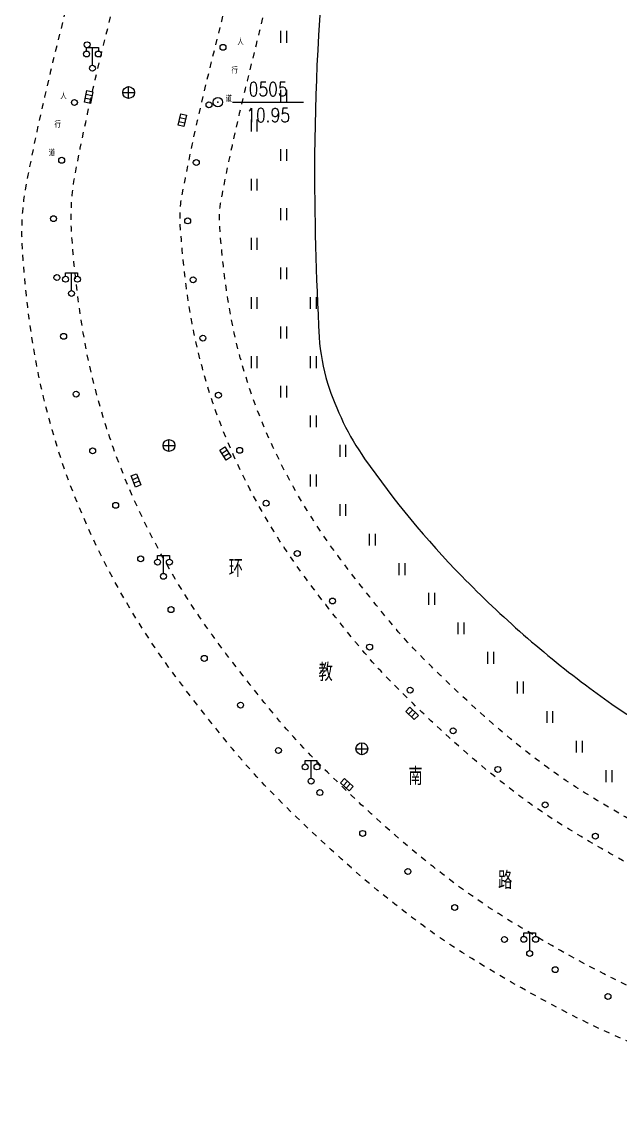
# Model space of a CAD drawing. Extents: x 1059 to 1761, y 608 to 1213.
# Drawn here: x 1058.6 to 1109.2, y 609 to 701.8 of the extents above; entities that cross this region are included whole.
import ezdxf
from ezdxf.enums import TextEntityAlignment as Align

# ---------------------------------------------------------------- set-up
doc = ezdxf.new("R2010")
doc.units = 0
doc.header["$LTSCALE"] = 0.5
doc.header["$PDSIZE"] = 0.2
doc.linetypes.add('X6', pattern=[2, 1, -1])
doc.layers.get('0').update_dxf_attribs({"linetype": 'CONTINUOUS'})
for name, color, linetype in [('DLDW', 11, 'CONTINUOUS'), ('DLSS', 4, 'CONTINUOUS'), ('GXYZ', 2, 'CONTINUOUS'), ('KZD', 1, 'CONTINUOUS'), ('SXSS', 5, 'CONTINUOUS'), ('ZBTZ', 3, 'CONTINUOUS')]:
    doc.layers.add(name, color=color, linetype=linetype)
doc.styles.add('HZ', font='rs.shx', dxfattribs={"width": 0.8, "bigfont": 'hztxt.shx'})

# ---------------------------------------------------------------- blocks, each defined once
blk = doc.blocks.new('gc043')
for p, q in [((-1, 0), (1, 0)), ((0, -1), (0, 1))]:
    blk.add_line(p, q)
blk.add_circle((0, 0), 1)
blk = doc.blocks.new('gc041')
for p, q in [((-1, 0.5), (1, 0.5)), ((-1, -0.5), (-1, 0.5)), ((-0.33, 0.5), (-0.33, -0.5)), ((0.33, 0.5), (0.33, -0.5)), ((1, 0.5), (1, -0.5)), ((1, -0.5), (-1, -0.5))]:
    blk.add_line(p, q)
blk = doc.blocks.new('gc170')
at = {"linetype": 'Continuous'}
blk.add_circle((0, 0), 0.5, dxfattribs=at)
blk = doc.blocks.new('gc117')
blk.add_circle((0, 0), 0.8)
blk.add_point((0, 0))
blk = doc.blocks.new('gc121')
for p, q in [((-0.5, -1), (-0.5, 1)), ((0.5, -1), (0.5, 1))]:
    blk.add_line(p, q)
blk = doc.blocks.new('gc097')
for p, q in [((-1, 2.9), (-1, 3.5)), ((-1, 3.5), (1, 3.5)), ((0, 0.5), (0, 3.5)), ((1, 3.5), (1, 2.9))]:
    blk.add_line(p, q)
for centre in [(-1, 2.4), (1, 2.4), (0, 0)]:
    blk.add_circle(centre, 0.5)

msp = doc.modelspace()

# ---------------------------------------------------------------- linework, layer by layer
at = {"layer": 'DLSS', "linetype": 'X6', "flags": 128}
for points in [[(1405.624, 701.519, 0.023491), (1388.946, 697.665, 0.038552), (1378.841, 693.963, 0.006529), (1362.365, 686.181, 0.01772), (1356.259, 682.926, 0.061108), (1340.875, 671.298, -0.068267), (1328.257, 662.041, -0.016009), (1322.768, 659.289, -0.02366), (1319.075, 657.791, -0.045219), (1311.753, 655.94, -0.054238), (1305.676, 655.642, -0.016984), (1302.16, 655.972, -0.008186), (1294.556, 657.073, -0.038193), (1277.652, 661.147, 0.036458), (1258.974, 665.717, 0.035354), (1247.582, 666.819, 0.045553), (1238.471, 666.223, 0.061008), (1228.1, 663.26, 0.040861), (1214.444, 656.12, 0.02985), (1203.233, 648.064, -0.02999), (1192.717, 640.511, -0.020006), (1180.636, 633.548, -0.026961), (1171.369, 629.309, -0.054055), (1160.073, 626.219, -0.04426), (1145.532, 625.191, -0.019079), (1136.568, 625.694, -0.029014), (1130.945, 626.556, -0.033538), (1120.283, 629.591, -0.038874), (1111.674, 633.456, -0.013137), (1106.236, 636.613, -0.020575), (1103.041, 638.768, -0.022143), (1098.098, 642.756, -0.017543), (1092.178, 648.363, -0.021757), (1089.667, 651.146, -0.01219), (1085.315, 656.683, -0.059278), (1079.196, 667.289, -0.062631), (1076.018, 678.349, -0.023199), (1075.31, 684.86, -0.062756), (1075.418, 686.568, -0.014391), (1077.831, 697.485, 0.00835), (1082.317, 716.674, 0.00067), (1087.064, 738.772, 0.004508), (1087.747, 742.12, 0.013968), (1088.586, 747.179, 0.003122), (1091.46, 769.142, 0.007981), (1093.75, 790.285, 0.017627), (1094.307, 800.086, 0.024093), (1094.112, 807.365, 0.011914), (1092.709, 821.525, 0.010278), (1091.978, 826.602, 0.009428), (1090.967, 832.077, 0.063866), (1090.093, 834.638, 0.027206), (1087.788, 838.75, 0.027206)], [(1406.22, 698.247, 0.023491), (1389.846, 694.463, 0.038552), (1380.222, 690.938, 0.006529), (1363.824, 683.193, 0.01772), (1357.926, 680.049, 0.061108), (1343.188, 668.909, -0.068267), (1329.842, 659.117, -0.016009), (1324.163, 656.27, -0.02366), (1320.178, 654.654, -0.045219), (1312.273, 652.656, -0.054238), (1305.478, 652.323, -0.016984), (1301.738, 652.674, -0.008186), (1294.026, 653.79, -0.038193), (1276.629, 657.983, 0.036458), (1258.421, 662.438, 0.035354), (1247.496, 663.494, 0.045553), (1238.989, 662.938, 0.061008), (1229.395, 660.198, 0.040861), (1216.22, 653.309, 0.030612), (1205.075, 645.274, -0.032321), (1194.492, 637.699, -0.018438), (1180.8, 629.864, -0.032389), (1172.587, 626.215, -0.034847), (1162.45, 623.26, -0.040464), (1153.434, 622.052, -0.007224), (1149.162, 621.89, -0.008372), (1145.473, 621.866, -0.021019), (1138.428, 622.234, -0.01798), (1130.251, 623.304, -0.044583), (1120.557, 625.833, -0.038874), (1110.081, 630.537, -0.013137), (1104.492, 633.782, -0.020575), (1101.07, 636.09, -0.022143), (1095.897, 640.263, -0.017543), (1089.808, 646.03, -0.021757), (1087.103, 649.028, -0.01219), (1082.651, 654.693, -0.059278), (1076.139, 665.979, -0.062631), (1072.732, 677.837, -0.023199), (1071.991, 684.654, -0.062756), (1072.152, 687.192, -0.014391), (1074.606, 698.295, 0.00835), (1079.067, 717.377, 0.00067), (1083.812, 739.466, 0.004508), (1084.483, 742.755, 0.013968), (1085.291, 747.631, 0.003122), (1088.16, 769.553, 0.007981), (1090.439, 790.59, 0.017627), (1090.982, 800.157, 0.024093), (1090.796, 807.116, 0.011914), (1089.409, 821.118, 0.010278), (1088.697, 826.06, 0.009428), (1087.709, 831.412, 0.063866), (1087.108, 833.172, 0.027206), (1084.98, 836.969)], [(1407.869, 689.19, 0.023491), (1392.338, 685.601, 0.038552), (1384.045, 682.563, 0.006529), (1367.864, 674.921, 0.01772), (1362.542, 672.084, 0.061108), (1349.592, 662.295, -0.068267), (1334.229, 651.023, -0.016009), (1328.022, 647.912, -0.02366), (1323.231, 645.969, -0.045219), (1313.715, 643.563, -0.054238), (1304.931, 643.133, -0.016984), (1300.568, 643.542, -0.008186), (1292.558, 644.702, -0.038193), (1273.795, 649.224, 0.036458), (1256.89, 653.36, 0.035354), (1247.259, 654.292, 0.045553), (1240.423, 653.844, 0.061008), (1232.981, 651.719, 0.040861), (1221.137, 645.526, 0.030612), (1210.905, 638.15, -0.032321), (1199.356, 629.883, -0.018438), (1185.074, 621.711, -0.032389), (1175.773, 617.578, -0.034847), (1164.406, 614.264, -0.040464), (1153.915, 612.859, -0.007224), (1149.377, 612.687, -0.008372), (1145.38, 612.661, -0.021019), (1137.562, 613.069, -0.01798), (1128.729, 614.225, -0.044583), (1117.45, 617.167, -0.038874), (1105.67, 622.457, -0.013137), (1099.662, 625.945, -0.020575), (1095.612, 628.676, -0.022143), (1089.806, 633.361, -0.017543), (1083.247, 639.572, -0.021757), (1080.006, 643.165, -0.01219), (1075.276, 649.182, -0.059278), (1067.678, 662.353, -0.062631), (1063.636, 676.419, -0.023199), (1062.802, 684.084, -0.062756), (1063.11, 688.92, -0.014391), (1065.678, 700.54, 0.00835), (1070.069, 719.323, 0.00067), (1074.809, 741.387, 0.004508), (1075.447, 744.514, 0.013968), (1076.171, 748.882, 0.003122), (1079.025, 770.69, 0.007981), (1081.272, 791.435, 0.017627), (1081.778, 800.354, 0.024093), (1081.616, 806.427, 0.011914), (1080.272, 819.993, 0.010278), (1079.614, 824.56, 0.008973), (1078.738, 829.33, 0.025256), (1077.206, 832.038, 0.025256)], [(1406.538, 685.556, 0.023491), (1391.227, 682.018, 0.038552), (1383.28, 679.107, 0.006529), (1367.156, 671.492, 0.01772), (1361.984, 668.734, 0.061108), (1349.5, 659.298, -0.068267), (1333.611, 647.641, -0.016009), (1327.268, 644.461, -0.02366), (1322.266, 642.432, -0.045219), (1312.33, 639.92, -0.054238), (1303.028, 639.465, -0.016984), (1298.503, 639.889, -0.008186), (1290.415, 641.06, -0.038193), (1271.297, 645.668, 0.036458), (1254.731, 649.721, 0.035354), (1245.437, 650.62, 0.045553), (1239.036, 650.201, 0.061008), (1232.154, 648.236, 0.040861), (1220.658, 642.224, 0.030612), (1210.664, 635.019, -0.032321), (1198.862, 626.572, -0.018438), (1184.427, 618.312, -0.032389), (1174.842, 614.053, -0.034847), (1163.155, 610.646, -0.040464), (1152.28, 609.189, -0.007224), (1147.673, 609.015, -0.008372), (1143.595, 608.988, -0.021019), (1135.576, 609.407, -0.01798), (1126.572, 610.585, -0.044583), (1114.88, 613.636, -0.038874), (1102.76, 619.078, -0.013137), (1096.643, 622.629, -0.020575), (1092.43, 625.471, -0.022143), (1086.458, 630.289, -0.017543), (1079.777, 636.615, -0.021757), (1076.396, 640.363, -0.01219), (1071.595, 646.473, -0.059278), (1063.712, 660.134, -0.062631), (1059.506, 674.775, -0.023199), (1058.648, 682.662, -0.062756), (1058.993, 688.096, -0.014391), (1061.592, 699.851, 0.00835), (1065.964, 718.555, 0.00067), (1070.703, 740.614, 0.004508), (1071.332, 743.698, 0.013968), (1072.034, 747.934, 0.003122), (1074.884, 769.713, 0.007981), (1077.123, 790.382, 0.017627), (1077.62, 799.132, 0.024093), (1077.464, 804.973, 0.011914), (1076.131, 818.425, 0.010278), (1075.487, 822.895, 0.008362), (1074.691, 827.262, 0.022488), (1073.42, 829.479, 0.022488)]]:
    msp.add_lwpolyline(points, format="xyb", dxfattribs=at)
at = {"layer": 'KZD', "linetype": 'Continuous'}
msp.add_line((1076.42, 695.012), (1082.42, 695.012), dxfattribs=at)
at = {"layer": 'SXSS', "linetype": 'Continuous', "flags": 128}
msp.add_lwpolyline([(1101.766, 756.29, 0.014959), (1097.637, 752.312, 0.04404), (1096.401, 750.802, 0.096481), (1087.79, 730.751, 0.051721), (1083.353, 690.556, 0.015844), (1083.74, 675.15, 0.061945), (1084.45, 671.259, 0.075988), (1087.58, 664.876, 0.04173), (1095.798, 654.94, 0.0388), (1106.608, 645.482, 0.045561), (1117.041, 639.083, 0.047957), (1127.438, 635.131, 0.042206), (1139.859, 632.831, 0.053405), (1158.281, 632.978, 0.071458), (1171.625, 636.491, 0.015598), (1181.786, 641.166, 0.042414), (1185.304, 643.31, 0.002696), (1191.093, 647.596, -0.004368), (1194.674, 650.23, -0.000025), (1195.787, 651.034, -0.000027), (1196.82, 651.779, -0.001762), (1197.265, 652.098, -0.000737), (1198.332, 652.854)], format="xyb", dxfattribs=at)

# ---------------------------------------------------------------- block references
at = {"layer": 'DLDW', "linetype": 'Continuous', "xscale": 0.5, "yscale": 0.5}
for p in [(1064.565, 697.883), (1062.794, 678.845), (1070.57, 654.937), (1083.049, 637.627), (1101.533, 623.057)]:
    msp.add_blockref('gc097', p, dxfattribs=at)
at = {"layer": 'GXYZ', "linetype": 'Continuous', "xscale": 0.5, "yscale": 0.5}
for p in [(1067.628, 695.826, 10.874), (1071.037, 665.992, 11.191), (1087.343, 640.36, 11.434)]:
    msp.add_blockref('gc043', p, dxfattribs=at)
at = {"layer": 'GXYZ', "linetype": 'Continuous', "xscale": 0.5, "yscale": 0.5, "zscale": 0.5}
for p, rotation in [((1064.248, 695.445, 10.831), 258.3130257029498), ((1072.159, 693.49, 10.815), 76.54814969481296), ((1075.827, 665.323, 11.165), 302.4191455983373), ((1068.245, 663.042, 11.143), 291.4745948416106), ((1091.593, 643.354, 11.39), 315.7366887498294), ((1086.073, 637.326, 11.371), 318.0716422076453)]:
    msp.add_blockref('gc041', p, dxfattribs=dict(at, rotation=rotation))
at = {"layer": 'KZD', "linetype": 'Continuous', "xscale": 0.5, "yscale": 0.5}
msp.add_blockref('gc117', (1075.17, 695.012, 10.948), dxfattribs=at)
at = {"layer": 'ZBTZ', "linetype": 'Continuous', "xscale": 0.5, "yscale": 0.5}
for p in [(1080.749, 700.54), (1080.749, 695.54), (1078.249, 693.04), (1080.749, 690.54), (1078.249, 688.04), (1080.749, 685.54), (1078.249, 683.04), (1080.749, 680.54), (1078.249, 678.04), (1083.249, 678.04), (1080.749, 675.54), (1078.249, 673.04), (1083.249, 673.04), (1080.749, 670.54), (1083.249, 668.04), (1085.749, 665.54), (1083.249, 663.04), (1085.749, 660.54), (1088.249, 658.04), (1090.749, 655.54), (1093.249, 653.04), (1095.749, 650.54), (1098.249, 648.04), (1100.749, 645.54), (1103.249, 643.04), (1105.749, 640.54), (1108.249, 638.04)]:
    msp.add_blockref('gc121', p, dxfattribs=at)
for p, rotation in [((1064.117, 699.866), 77.58675730602879), ((1075.606, 699.649, 10.398), 76.0377455796903), ((1063.042, 694.982), 77.58675730602879), ((1074.418, 694.792, 10.398), 76.88778969920781), ((1061.967, 690.099), 77.58675730602879), ((1073.345, 689.909, 10.398), 78.3424039697113), ((1061.273, 685.168), 88.06288791705977), ((1072.617, 684.975, 10.398), 91.85367751071624), ((1061.56, 680.189), 96.29271759093785), ((1073.074, 679.997, 10.398), 97.23617080365189), ((1062.128, 675.222), 100.9840086443115), ((1073.901, 675.067, 10.398), 102.2899909034042), ((1063.185, 670.338), 105.774158594969), ((1075.213, 670.245, 10.398), 108.1606420910006), ((1064.583, 665.54), 112.876463075747), ((1077.012, 665.582, 10.398), 113.9441299516927), ((1066.527, 660.933), 112.876463075747), ((1079.248, 661.112, 10.398), 119.2000489916626), ((1081.884, 656.865, 10.398), 124.4559680316326), ((1068.645, 656.415), 120.8446500177713), ((1071.208, 652.122), 120.8446500177713), ((1084.862, 652.85, 10.398), 127.8587782333907), ((1087.999, 648.957, 10.398), 130.3451296089119), ((1074.021, 648), 127.8302002688569), ((1091.425, 645.317, 10.398), 135.3389596306035), ((1077.088, 644.05), 127.8302002688569), ((1095.054, 641.879, 10.398), 137.7481187802286), ((1080.291, 640.22), 134.5682984862055), ((1098.842, 638.616, 10.398), 141.1070627711455), ((1083.799, 636.658), 134.5682984862055), ((1102.842, 635.618, 10.398), 145.6166292410501), ((1087.41, 633.207), 139.9738668255694), ((1107.083, 632.971, 10.398), 149.5886765115116), ((1091.239, 629.991), 139.9738668255694), ((1095.193, 626.945), 147.2847540976418), ((1099.4, 624.243), 147.2847540976418), ((1103.692, 621.691), 153.0670487261536), ((1108.15, 619.426), 153.0670487261536)]:
    msp.add_blockref('gc170', p, dxfattribs=dict(at, rotation=rotation))

# ---------------------------------------------------------------- texts
at = {"layer": 'DLSS', "linetype": 'Continuous', "style": 'HZ', "width": 0.8}
for s, height, p in [('人', 0.5, (1076.813, 699.846)), ('行', 0.5, (1076.319, 697.442)), ('人', 0.5, (1061.853, 695.273)), ('道', 0.5, (1075.825, 695.037)), ('行', 0.5, (1061.359, 692.869)), ('道', 0.5, (1060.865, 690.464)), ('环', 1.5, (1076.089, 654.862)), ('教', 1.5, (1083.681, 646.075)), ('南', 1.5, (1091.274, 637.287)), ('路', 1.5, (1098.866, 628.499))]:
    msp.add_text(s, height=height, dxfattribs=at).set_placement(p)
at = {"layer": 'KZD', "linetype": 'Continuous', "style": 'HZ', "width": 0.8}
for s, p in [('0505', (1079.42, 696.112)), ('10.95', (1079.42, 693.912))]:
    msp.add_text(s, height=1.2, dxfattribs=at).set_placement(p, align=Align.MIDDLE)

doc.saveas('drawing.dxf')
